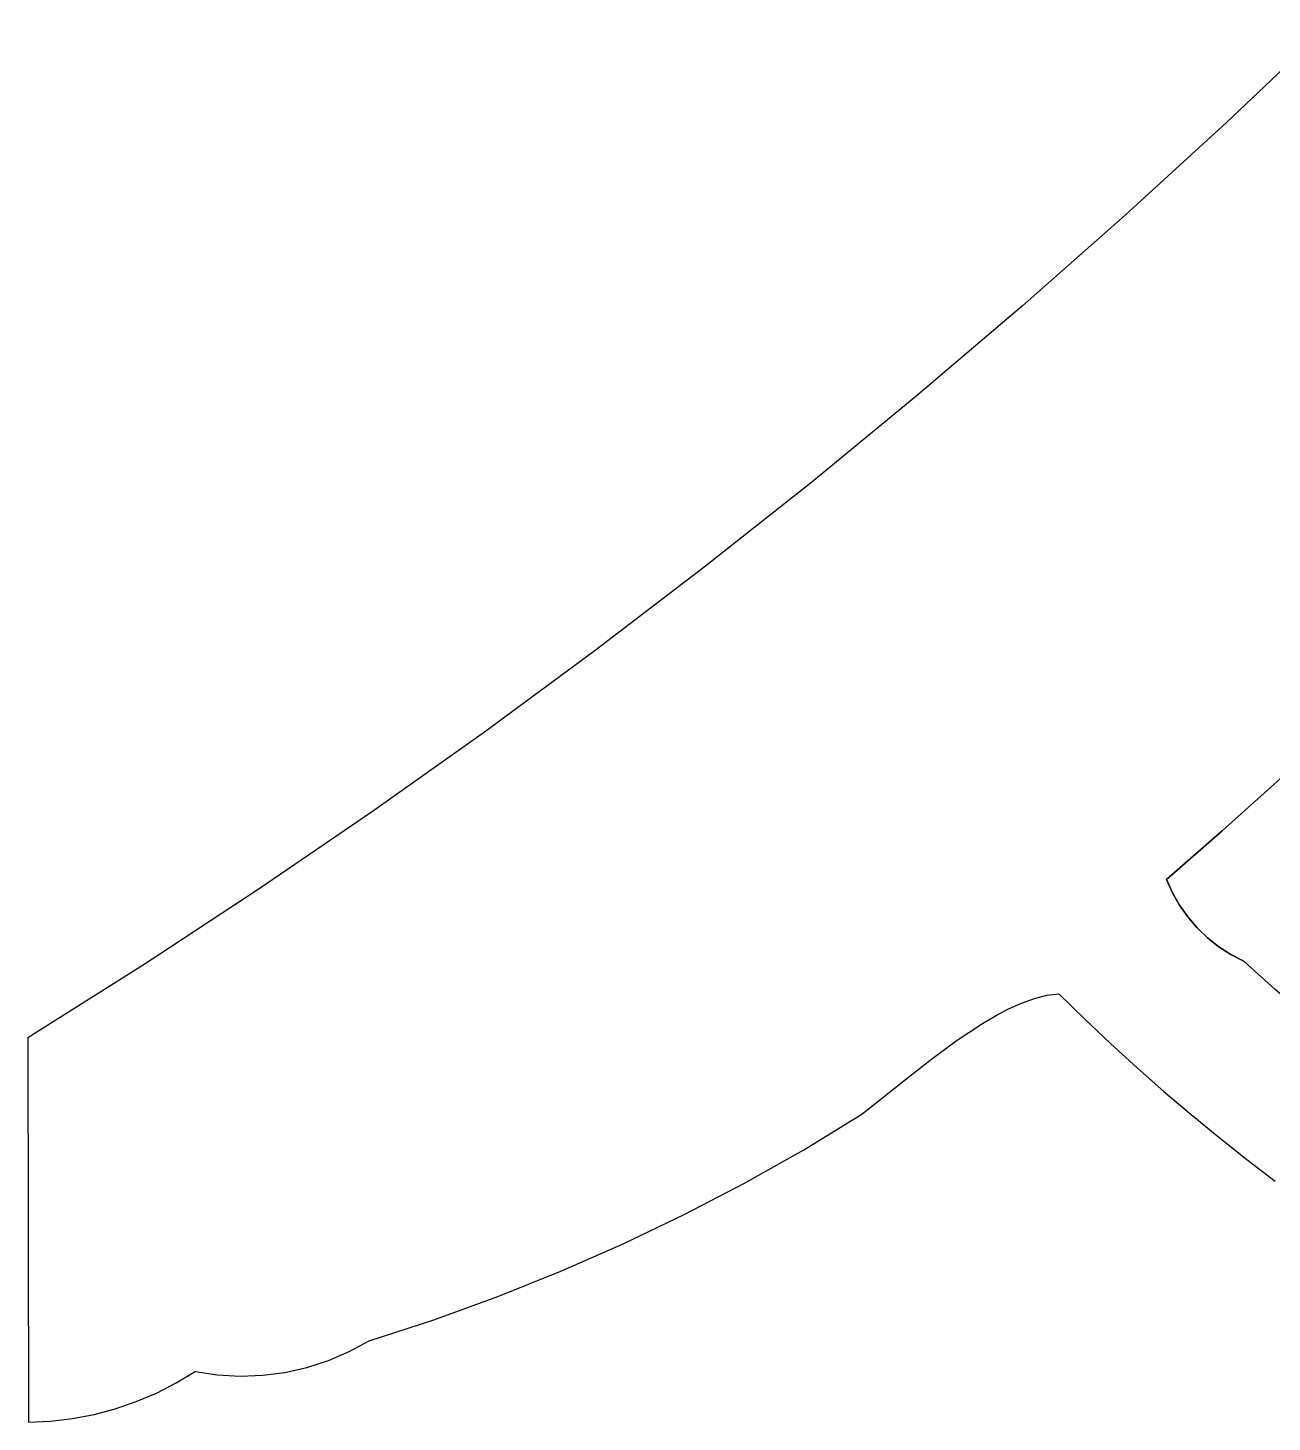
# Model space of a CAD drawing. Header units: inches. Extents: x 36.3 to 71.4, y 17.4 to 61.7.
# Drawn here: x 36.336 to 40.518, y 23.291 to 27.976 of the extents above; entities that cross this region are included whole.
import ezdxf

# ---------------------------------------------------------------- set-up
doc = ezdxf.new("R2010")
doc.units = ezdxf.units.IN
doc.layers.add('SURFACES_FOR_SKETCHUP', color=7, linetype='Continuous')

msp = doc.modelspace()

# ---------------------------------------------------------------- linework, layer by layer
at = {"layer": 'SURFACES_FOR_SKETCHUP'}
for points, invisible_edges in [([(40.3646, 27.6581), (41.7525, 26.7178), (40.6995, 27.9756)], 3), ([(40.0242, 27.3467), (41.4301, 26.3067), (40.3646, 27.6581)], 3), ([(41.7525, 26.7178), (40.3646, 27.6581), (41.7099, 26.6635)], 3), ([(41.6707, 26.6066), (40.3646, 27.6581), (41.6348, 26.5473)], 3), ([(41.7099, 26.6635), (40.3646, 27.6581), (41.6707, 26.6066)], 3), ([(41.6348, 26.5473), (40.3646, 27.6581), (41.4301, 26.3067)], 11), ([(39.6783, 27.0414), (41.0786, 25.9548), (40.0242, 27.3467)], 3), ([(41.4301, 26.3067), (40.0242, 27.3467), (41.2554, 26.1296)], 3), ([(41.2554, 26.1296), (40.0242, 27.3467), (41.0786, 25.9548)], 3), ([(39.3271, 26.7423), (40.7186, 25.6118), (39.6783, 27.0414)], 3), ([(40.8996, 25.7822), (39.6783, 27.0414), (40.7186, 25.6118)], 3), ([(41.0786, 25.9548), (39.6783, 27.0414), (40.8996, 25.7822)], 3), ([(38.9707, 26.4495), (40.3502, 25.2777), (39.3271, 26.7423)], 3), ([(40.7186, 25.6118), (39.3271, 26.7423), (40.5354, 25.4436)], 3), ([(40.5354, 25.4436), (39.3271, 26.7423), (40.3502, 25.2777)], 3), ([(38.6091, 26.1631), (40.1629, 25.1141), (38.9707, 26.4495)], 3), ([(40.3502, 25.2777), (38.9707, 26.4495), (40.1629, 25.1141)], 3), ([(38.2424, 25.883), (39.4555, 24.5714), (38.6091, 26.1631)], 3), ([(40.1629, 25.1141), (38.6091, 26.1631), (39.6758, 24.6986)], 11), ([(39.6758, 24.6986), (38.6091, 26.1631), (39.6323, 24.6792)], 3), ([(39.5439, 24.6302), (38.6091, 26.1631), (39.4555, 24.5714)], 3), ([(39.5882, 24.6562), (38.6091, 26.1631), (39.5439, 24.6302)], 3), ([(39.6323, 24.6792), (38.6091, 26.1631), (39.5882, 24.6562)], 3), ([(38.2424, 25.883), (37.8707, 25.6095), (39.1388, 24.3249)], 10), ([(39.2861, 24.4417), (38.2424, 25.883), (39.1388, 24.3249)], 3), ([(39.3689, 24.5071), (38.2424, 25.883), (39.2861, 24.4417)], 3), ([(39.4555, 24.5714), (38.2424, 25.883), (39.3689, 24.5071)], 3), ([(37.8707, 25.6095), (37.4941, 25.3426), (38.5421, 23.9879)], 10), ([(38.9435, 24.2059), (39.1388, 24.3249), (37.8707, 25.6095)], 10), ([(38.5421, 23.9879), (38.7446, 24.0935), (37.8707, 25.6095)], 10), ([(38.7446, 24.0935), (38.9435, 24.2059), (37.8707, 25.6095)], 10), ([(40.3502, 25.2777), (40.4223, 24.8393), (40.5354, 25.4436)], 3), ([(40.5286, 24.7439), (40.5354, 25.4436), (40.4223, 24.8393)], 3), ([(37.4941, 25.3426), (37.1126, 25.0822), (38.1272, 23.7973)], 10), ([(38.3362, 23.8891), (38.5421, 23.9879), (37.4941, 25.3426)], 10), ([(38.1272, 23.7973), (38.3362, 23.8891), (37.4941, 25.3426)], 10), ([(40.1629, 25.1141), (40.1828, 25.0695), (40.3502, 25.2777)], 2), ([(40.1828, 25.0695), (40.2068, 25.0274), (40.3502, 25.2777)], 10), ([(40.2346, 24.988), (40.3502, 25.2777), (40.2068, 25.0274)], 3), ([(40.2659, 24.9515), (40.3502, 25.2777), (40.2346, 24.988)], 3), ([(40.2659, 24.9515), (40.3006, 24.9181), (40.3502, 25.2777)], 10), ([(40.3006, 24.9181), (40.3383, 24.8881), (40.3502, 25.2777)], 10), ([(40.379, 24.8617), (40.3502, 25.2777), (40.3383, 24.8881)], 3), ([(40.4223, 24.8393), (40.3502, 25.2777), (40.379, 24.8617)], 3), ([(39.6758, 24.6986), (39.7187, 24.7139), (40.1629, 25.1141)], 10), ([(39.7187, 24.7139), (39.7606, 24.7247), (40.1629, 25.1141)], 10), ([(39.7606, 24.7247), (39.8014, 24.7302), (40.1629, 25.1141)], 10), ([(40.1629, 25.1141), (39.8014, 24.7302), (40.1828, 25.0695)], 3), ([(37.1126, 25.0822), (36.7264, 24.8286), (37.4828, 23.564)], 10), ([(37.9152, 23.7124), (38.1272, 23.7973), (37.1126, 25.0822)], 10), ([(37.7003, 23.6346), (37.9152, 23.7124), (37.1126, 25.0822)], 10), ([(37.4828, 23.564), (37.7003, 23.6346), (37.1126, 25.0822)], 10), ([(40.1828, 25.0695), (39.8014, 24.7302), (40.2068, 25.0274)], 3), ([(40.2068, 25.0274), (39.8014, 24.7302), (40.2346, 24.988)], 3), ([(39.8875, 24.6456), (40.2346, 24.988), (39.8014, 24.7302)], 3), ([(40.2346, 24.988), (39.8875, 24.6456), (40.2659, 24.9515)], 3), ([(39.975, 24.5627), (40.2659, 24.9515), (39.8875, 24.6456)], 3), ([(40.2659, 24.9515), (39.975, 24.5627), (40.3006, 24.9181)], 3), ([(40.3006, 24.9181), (39.975, 24.5627), (40.3383, 24.8881)], 3), ([(40.0639, 24.4815), (40.3383, 24.8881), (39.975, 24.5627)], 3), ([(40.3383, 24.8881), (40.0639, 24.4815), (40.379, 24.8617)], 3), ([(40.1541, 24.4019), (40.379, 24.8617), (40.0639, 24.4815)], 3), ([(40.379, 24.8617), (40.1541, 24.4019), (40.4223, 24.8393)], 3), ([(40.4223, 24.8393), (40.1541, 24.4019), (40.5286, 24.7439)], 3), ([(36.7264, 24.8286), (36.3356, 24.5818), (36.8974, 23.4609)], 10), ([(37.2736, 23.474), (37.3457, 23.4973), (36.7264, 24.8286)], 10), ([(37.1998, 23.4574), (37.2736, 23.474), (36.7264, 24.8286)], 10), ([(36.9731, 23.4494), (37.0491, 23.4451), (36.7264, 24.8286)], 10), ([(36.8974, 23.4609), (36.9731, 23.4494), (36.7264, 24.8286)], 10), ([(37.4156, 23.5274), (36.7264, 24.8286), (37.3457, 23.4973)], 3), ([(37.1248, 23.4478), (36.7264, 24.8286), (37.0491, 23.4451)], 3), ([(37.1998, 23.4574), (36.7264, 24.8286), (37.1248, 23.4478)], 3), ([(37.4828, 23.564), (36.7264, 24.8286), (37.4156, 23.5274)], 3), ([(40.2456, 24.324), (40.5286, 24.7439), (40.1541, 24.4019)], 3), ([(40.5286, 24.7439), (40.2456, 24.324), (40.6368, 24.6505)], 3), ([(40.3384, 24.2478), (40.6368, 24.6505), (40.2456, 24.324)], 3), ([(40.7467, 24.5594), (40.6368, 24.6505), (40.3384, 24.2478)], 10), ([(36.6995, 23.3593), (36.7676, 23.3883), (36.3356, 24.5818)], 10), ([(36.6295, 23.3352), (36.6995, 23.3593), (36.3356, 24.5818)], 10), ([(36.4115, 23.2938), (36.4853, 23.3024), (36.3356, 24.5818)], 10), ([(36.3371, 23.2905), (36.4115, 23.2938), (36.3356, 24.5818)], 2), ([(36.8337, 23.4222), (36.3356, 24.5818), (36.7676, 23.3883)], 3), ([(36.558, 23.3163), (36.3356, 24.5818), (36.4853, 23.3024)], 3), ([(36.6295, 23.3352), (36.3356, 24.5818), (36.558, 23.3163)], 3), ([(36.8974, 23.4609), (36.3356, 24.5818), (36.8337, 23.4222)], 3), ([(40.4324, 24.1734), (40.7467, 24.5594), (40.3384, 24.2478)], 3), ([(40.4324, 24.1734), (40.5277, 24.1006), (40.7467, 24.5594)], 10)]:
    msp.add_3dface(points, dxfattribs=dict(at, invisible_edges=invisible_edges))

doc.saveas('drawing.dxf')
